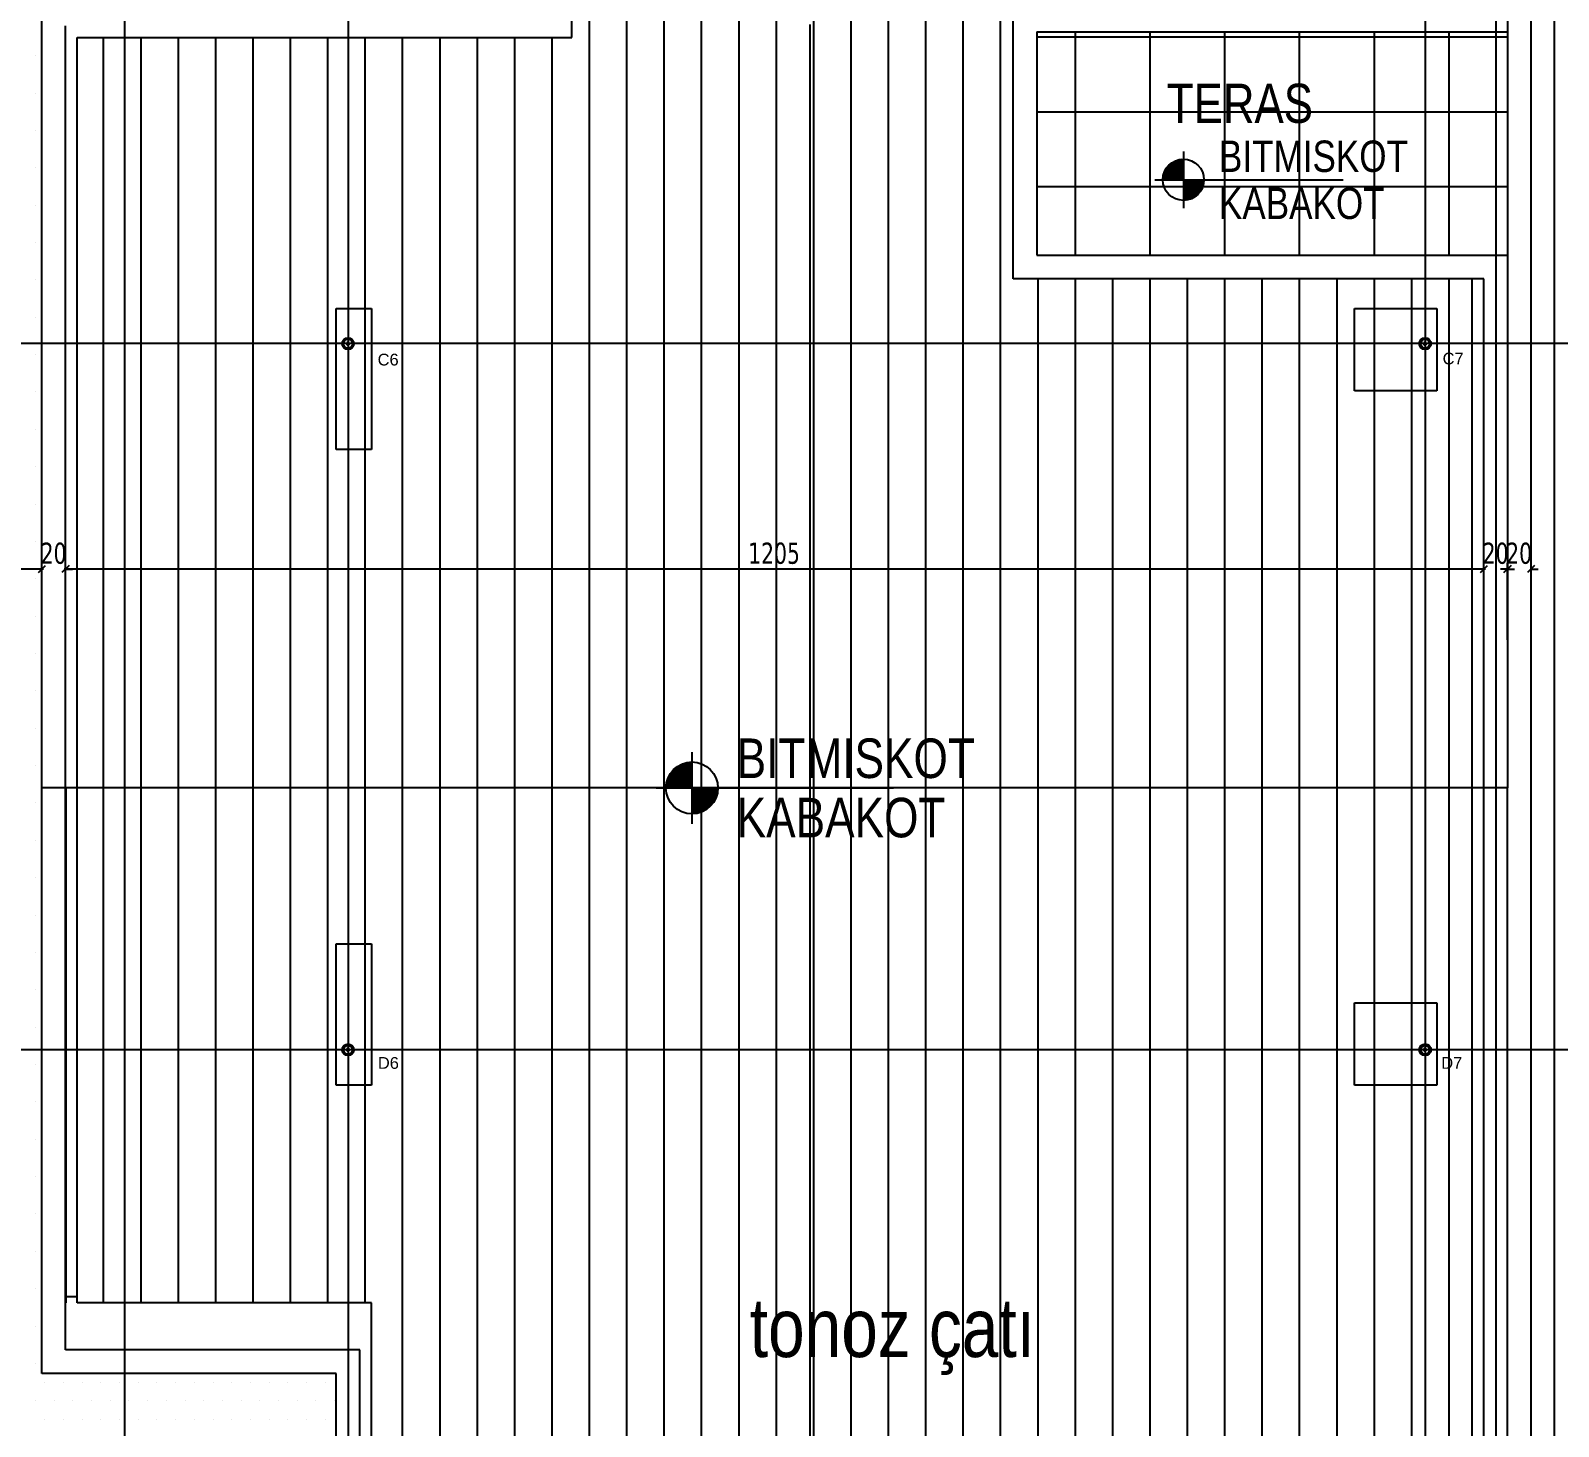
# Model space of a CAD drawing. Header units: millimetres. Extents: x 43168.9 to 43194.6, y -25545.1 to -25543.4.
# Drawn here: x 43180.2089 to 43180.4685, y -25544.2879 to -25544.0507 of the extents above; entities that cross this region are included whole.
import ezdxf

# ---------------------------------------------------------------- set-up
doc = ezdxf.new("R2010")
doc.units = ezdxf.units.MM
doc.header["$LTSCALE"] = 200
doc.linetypes.add('DASHDOT2', pattern=[0.5, 0.25, -0.125, 0, -0.125])
doc.linetypes.add('HIDDEN2', pattern=[0.1875, 0.125, -0.0625])
for name, color, linetype in [('aks_sgh', 5, 'DASHDOT2'), ('gor-1_sgh', 232, 'Continuous'), ('gor-2_sgh', 161, 'Continuous'), ('gor-3_sgh', 191, 'Continuous'), ('gor-4_sgh', 17, 'Continuous'), ('izd-alt_sgh', 8, 'HIDDEN2'), ('olcudis_sgh', 185, 'Continuous'), ('olcuic_sgh', 183, 'Continuous'), ('tarama-zemin_sgh', 197, 'Continuous'), ('yazi-mahal_sgh', 12, 'Continuous')]:
    doc.layers.add(name, color=color, linetype=linetype)
doc.styles.add('1-200', font='arial.ttf', dxfattribs={"height": 60})
doc.styles.add('dim', font='VERDANA.TTF', dxfattribs={"width": 0.7})
doc.styles.add('text2', font='arial.ttf')

msp = doc.modelspace()

# ---------------------------------------------------------------- hatches: boundary and pattern name
h = msp.add_hatch(color=256)
edge = h.paths.add_edge_path()
edge.add_arc((43180.26288, -25544.10392), 0.001, 0, 360)
edge = h.paths.add_edge_path(flags=16)
edge.add_arc((43180.26288, -25544.10392), 0.00075, 0, 360)
h = msp.add_hatch(color=256)
edge = h.paths.add_edge_path()
edge.add_arc((43180.44588, -25544.10392), 0.001, 0, 360)
edge = h.paths.add_edge_path(flags=16)
edge.add_arc((43180.44588, -25544.10392), 0.00075, 0, 360)
h = msp.add_hatch(color=256)
edge = h.paths.add_edge_path()
edge.add_arc((43180.26288, -25544.22392), 0.001, 0, 360)
edge = h.paths.add_edge_path(flags=16)
edge.add_arc((43180.26288, -25544.22392), 0.00075, 0, 360)
h = msp.add_hatch(color=256)
edge = h.paths.add_edge_path()
edge.add_arc((43180.44588, -25544.22392), 0.001, 0, 360)
edge = h.paths.add_edge_path(flags=16)
edge.add_arc((43180.44588, -25544.22392), 0.00075, 0, 360)

# ---------------------------------------------------------------- linework, layer by layer
for p, q in [((43180.40132, -25544.07597), (43180.40472, -25544.07258)), ((43180.40135, -25544.07565), (43180.40439, -25544.0726)), ((43180.40142, -25544.07528), (43180.40404, -25544.07266)), ((43180.40152, -25544.07607), (43180.40481, -25544.07278)), ((43180.40154, -25544.07485), (43180.40361, -25544.07279)), ((43180.40181, -25544.07428), (43180.40302, -25544.07307)), ((43180.40182, -25544.07607), (43180.40481, -25544.07308)), ((43180.40212, -25544.07607), (43180.40481, -25544.07338)), ((43180.4047, -25544.07607), (43180.40228, -25544.07366)), ((43180.40481, -25544.07589), (43180.40244, -25544.07351)), ((43180.40481, -25544.07559), (43180.4026, -25544.07337)), ((43180.40481, -25544.07529), (43180.40277, -25544.07324)), ((43180.40481, -25544.07499), (43180.40295, -25544.07312)), ((43180.40481, -25544.07469), (43180.40313, -25544.07301)), ((43180.40481, -25544.07439), (43180.40333, -25544.07291)), ((43180.40481, -25544.07409), (43180.40354, -25544.07282)), ((43180.40481, -25544.07379), (43180.40376, -25544.07274)), ((43180.40481, -25544.07349), (43180.40399, -25544.07267)), ((43180.40481, -25544.07319), (43180.40425, -25544.07263)), ((43180.40481, -25544.07289), (43180.40451, -25544.07259)), ((43180.40481, -25544.0726), (43180.40479, -25544.07257)), ((43180.40141, -25544.07607), (43180.40132, -25544.07599)), ((43180.40171, -25544.07607), (43180.40134, -25544.07571)), ((43180.402, -25544.07607), (43180.40138, -25544.07544)), ((43180.4023, -25544.07607), (43180.40144, -25544.0752)), ((43180.4026, -25544.07607), (43180.40149, -25544.07496)), ((43180.4029, -25544.07607), (43180.40158, -25544.07475)), ((43180.4032, -25544.07607), (43180.40167, -25544.07454)), ((43180.4035, -25544.07607), (43180.40177, -25544.07435)), ((43180.4038, -25544.07607), (43180.40189, -25544.07416)), ((43180.4041, -25544.07607), (43180.40201, -25544.07398)), ((43180.4044, -25544.07607), (43180.40215, -25544.07382)), ((43180.40242, -25544.07607), (43180.40481, -25544.07368)), ((43180.40272, -25544.07607), (43180.40481, -25544.07398)), ((43180.40302, -25544.07607), (43180.40481, -25544.07428)), ((43180.40332, -25544.07607), (43180.40481, -25544.07458)), ((43180.40362, -25544.07607), (43180.40481, -25544.07487)), ((43180.40392, -25544.07607), (43180.40481, -25544.07517)), ((43180.40422, -25544.07607), (43180.40481, -25544.07547)), ((43180.40451, -25544.07607), (43180.40481, -25544.07577)), ((43180.40481, -25544.07637), (43180.40511, -25544.07607)), ((43180.40481, -25544.07667), (43180.40541, -25544.07607)), ((43180.40481, -25544.07697), (43180.40571, -25544.07607)), ((43180.40481, -25544.07727), (43180.40601, -25544.07607)), ((43180.40481, -25544.07757), (43180.40631, -25544.07607)), ((43180.40481, -25544.07787), (43180.40661, -25544.07607)), ((43180.40481, -25544.07817), (43180.40691, -25544.07607)), ((43180.40481, -25544.07847), (43180.40721, -25544.07607)), ((43180.40481, -25544.07877), (43180.40751, -25544.07607)), ((43180.40481, -25544.07907), (43180.40781, -25544.07607)), ((43180.40481, -25544.07936), (43180.40811, -25544.07607)), ((43180.40723, -25544.0786), (43180.40481, -25544.07619)), ((43180.40491, -25544.07956), (43180.40831, -25544.07617)), ((43180.40737, -25544.07845), (43180.405, -25544.07607)), ((43180.40751, -25544.07829), (43180.4053, -25544.07607)), ((43180.40764, -25544.07812), (43180.4056, -25544.07607)), ((43180.40776, -25544.07794), (43180.4059, -25544.07607)), ((43180.40788, -25544.07776), (43180.4062, -25544.07607)), ((43180.40797, -25544.07755), (43180.40649, -25544.07607)), ((43180.40807, -25544.07735), (43180.40679, -25544.07607)), ((43180.40815, -25544.07712), (43180.40709, -25544.07607)), ((43180.40821, -25544.07689), (43180.40739, -25544.07607)), ((43180.40826, -25544.07664), (43180.40769, -25544.07607)), ((43180.4083, -25544.07638), (43180.40799, -25544.07607)), ((43180.40831, -25544.07609), (43180.40829, -25544.07607)), ((43180.40707, -25544.07874), (43180.40481, -25544.07649)), ((43180.4069, -25544.07887), (43180.40481, -25544.07679)), ((43180.40673, -25544.079), (43180.40481, -25544.07709)), ((43180.40654, -25544.07911), (43180.40481, -25544.07738)), ((43180.40634, -25544.07921), (43180.40481, -25544.07768)), ((43180.40613, -25544.0793), (43180.40481, -25544.07798)), ((43180.40592, -25544.07939), (43180.40481, -25544.07828)), ((43180.40568, -25544.07945), (43180.40481, -25544.07858)), ((43180.40524, -25544.07954), (43180.40828, -25544.07649)), ((43180.40561, -25544.07947), (43180.40823, -25544.07685)), ((43180.40603, -25544.07935), (43180.4081, -25544.07728)), ((43180.4066, -25544.07907), (43180.40781, -25544.07786)), ((43180.40544, -25544.07951), (43180.40481, -25544.07888)), ((43180.40518, -25544.07954), (43180.40481, -25544.07918)), ((43180.4049, -25544.07957), (43180.40481, -25544.07948)), ((43180.31691, -25544.17929), (43180.32119, -25544.17502)), ((43180.31694, -25544.17889), (43180.32078, -25544.17505)), ((43180.31703, -25544.17842), (43180.32033, -25544.17512)), ((43180.31716, -25544.17942), (43180.32131, -25544.17527)), ((43180.31718, -25544.17789), (43180.31979, -25544.17528)), ((43180.31928, -25544.17942), (43180.31735, -25544.17749)), ((43180.31966, -25544.17942), (43180.31748, -25544.17724)), ((43180.31753, -25544.17717), (43180.31905, -25544.17564)), ((43180.31754, -25544.17942), (43180.32131, -25544.17565)), ((43180.32003, -25544.17942), (43180.31762, -25544.17701)), ((43180.32041, -25544.17942), (43180.31778, -25544.17679)), ((43180.31791, -25544.17942), (43180.32131, -25544.17602)), ((43180.32079, -25544.17942), (43180.31795, -25544.17658)), ((43180.32116, -25544.17942), (43180.31812, -25544.17638)), ((43180.31829, -25544.17942), (43180.32131, -25544.1764)), ((43180.32131, -25544.17919), (43180.31832, -25544.17619)), ((43180.32131, -25544.17881), (43180.31852, -25544.17602)), ((43180.31867, -25544.17942), (43180.32131, -25544.17678)), ((43180.32131, -25544.17843), (43180.31873, -25544.17585)), ((43180.32131, -25544.17806), (43180.31896, -25544.1757)), ((43180.31905, -25544.17942), (43180.32131, -25544.17716)), ((43180.32131, -25544.17768), (43180.31919, -25544.17556)), ((43180.32131, -25544.1773), (43180.31945, -25544.17544)), ((43180.32131, -25544.17692), (43180.3197, -25544.17532)), ((43180.32131, -25544.17655), (43180.31998, -25544.17522)), ((43180.32131, -25544.17617), (43180.32027, -25544.17514)), ((43180.32131, -25544.17579), (43180.32059, -25544.17508)), ((43180.32131, -25544.17542), (43180.32092, -25544.17503)), ((43180.32131, -25544.17504), (43180.32128, -25544.17501)), ((43180.31702, -25544.17942), (43180.31691, -25544.17931)), ((43180.31739, -25544.17942), (43180.31693, -25544.17896)), ((43180.31777, -25544.17942), (43180.31698, -25544.17863)), ((43180.31815, -25544.17942), (43180.31705, -25544.17833)), ((43180.31852, -25544.17942), (43180.31713, -25544.17802)), ((43180.3189, -25544.17942), (43180.31724, -25544.17776)), ((43180.31942, -25544.17942), (43180.32131, -25544.17753)), ((43180.3198, -25544.17942), (43180.32131, -25544.17791)), ((43180.32018, -25544.17942), (43180.32131, -25544.17829)), ((43180.32055, -25544.17942), (43180.32131, -25544.17867)), ((43180.32093, -25544.17942), (43180.32131, -25544.17904)), ((43180.32131, -25544.1798), (43180.32169, -25544.17942)), ((43180.32131, -25544.18017), (43180.32206, -25544.17942)), ((43180.32131, -25544.18055), (43180.32244, -25544.17942)), ((43180.32131, -25544.18093), (43180.32282, -25544.17942)), ((43180.32131, -25544.18131), (43180.32319, -25544.17942)), ((43180.32131, -25544.18168), (43180.32357, -25544.17942)), ((43180.32131, -25544.18206), (43180.32395, -25544.17942)), ((43180.32131, -25544.18244), (43180.32433, -25544.17942)), ((43180.32131, -25544.18281), (43180.3247, -25544.17942)), ((43180.32131, -25544.18319), (43180.32508, -25544.17942)), ((43180.32131, -25544.18357), (43180.32546, -25544.17942)), ((43180.32435, -25544.18261), (43180.32131, -25544.17956)), ((43180.32415, -25544.18278), (43180.32131, -25544.17994)), ((43180.32143, -25544.18382), (43180.32571, -25544.17954)), ((43180.32453, -25544.18241), (43180.32154, -25544.17942)), ((43180.32184, -25544.18379), (43180.32568, -25544.17995)), ((43180.32471, -25544.18221), (43180.32192, -25544.17942)), ((43180.32487, -25544.182), (43180.3223, -25544.17942)), ((43180.32502, -25544.18177), (43180.32267, -25544.17942)), ((43180.32517, -25544.18154), (43180.32305, -25544.17942)), ((43180.32529, -25544.18128), (43180.32343, -25544.17942)), ((43180.32541, -25544.18102), (43180.3238, -25544.17942)), ((43180.32551, -25544.18075), (43180.32418, -25544.17942)), ((43180.32559, -25544.18045), (43180.32456, -25544.17942)), ((43180.32565, -25544.18014), (43180.32494, -25544.17942)), ((43180.3257, -25544.17981), (43180.32531, -25544.17942)), ((43180.32572, -25544.17945), (43180.32569, -25544.17942)), ((43180.32394, -25544.18295), (43180.32131, -25544.18032)), ((43180.32372, -25544.1831), (43180.32131, -25544.1807)), ((43180.32348, -25544.18325), (43180.32131, -25544.18107)), ((43180.32323, -25544.18337), (43180.32131, -25544.18145)), ((43180.32297, -25544.18349), (43180.32131, -25544.18183)), ((43180.32271, -25544.1836), (43180.32131, -25544.1822)), ((43180.3224, -25544.18368), (43180.32131, -25544.18258)), ((43180.32231, -25544.1837), (43180.32561, -25544.1804)), ((43180.32284, -25544.18354), (43180.32545, -25544.18094)), ((43180.32356, -25544.1832), (43180.32509, -25544.18167)), ((43180.3221, -25544.18375), (43180.32131, -25544.18296)), ((43180.32177, -25544.18379), (43180.32131, -25544.18334)), ((43180.32142, -25544.18382), (43180.32131, -25544.18371))]:
    msp.add_line(p, q)
at = {"color": 0}
for p, q in [((43180.40481, -25544.07124), (43180.40481, -25544.08091)), ((43180.39998, -25544.07607), (43180.43198, -25544.07607)), ((43180.32131, -25544.17333), (43180.32131, -25544.18551)), ((43180.31522, -25544.17942), (43180.35554, -25544.17942))]:
    msp.add_line(p, q, dxfattribs=at)
at = {"color": 0, "linetype": 'ByBlock', "lineweight": -2}
for p, q in [((43180.26308, -25544.10372), (43180.26268, -25544.10372)), ((43180.26268, -25544.10372), (43180.26268, -25544.10412)), ((43180.26268, -25544.10412), (43180.26308, -25544.10412)), ((43180.26295, -25544.10385), (43180.26281, -25544.10399)), ((43180.26295, -25544.10399), (43180.26281, -25544.10385)), ((43180.26308, -25544.10412), (43180.26308, -25544.10372)), ((43180.44608, -25544.10372), (43180.44568, -25544.10372)), ((43180.44568, -25544.10372), (43180.44568, -25544.10412)), ((43180.44568, -25544.10412), (43180.44608, -25544.10412)), ((43180.44595, -25544.10385), (43180.44581, -25544.10399)), ((43180.44595, -25544.10399), (43180.44581, -25544.10385)), ((43180.44608, -25544.10412), (43180.44608, -25544.10372)), ((43180.21028, -25544.14284), (43180.21148, -25544.14164)), ((43180.21028, -25544.14284), (43180.21148, -25544.14164)), ((43180.21548, -25544.14164), (43180.21428, -25544.14284)), ((43180.21548, -25544.14164), (43180.21428, -25544.14284)), ((43180.45528, -25544.14284), (43180.45648, -25544.14164)), ((43180.45528, -25544.14284), (43180.45648, -25544.14164)), ((43180.45928, -25544.14284), (43180.46048, -25544.14164)), ((43180.46048, -25544.14164), (43180.45928, -25544.14284)), ((43180.46448, -25544.14164), (43180.46328, -25544.14284)), ((43180.26308, -25544.22372), (43180.26268, -25544.22372)), ((43180.26268, -25544.22372), (43180.26268, -25544.22412)), ((43180.26268, -25544.22412), (43180.26308, -25544.22412)), ((43180.26295, -25544.22385), (43180.26281, -25544.22399)), ((43180.26295, -25544.22399), (43180.26281, -25544.22385)), ((43180.26308, -25544.22412), (43180.26308, -25544.22372)), ((43180.44608, -25544.22372), (43180.44568, -25544.22372)), ((43180.44568, -25544.22372), (43180.44568, -25544.22412)), ((43180.44568, -25544.22412), (43180.44608, -25544.22412)), ((43180.44595, -25544.22385), (43180.44581, -25544.22399)), ((43180.44595, -25544.22399), (43180.44581, -25544.22385)), ((43180.44608, -25544.22412), (43180.44608, -25544.22372))]:
    msp.add_line(p, q, dxfattribs=at)
at = {"color": 0}
for centre, radius in [((43180.40481, -25544.07607), 0.0035), ((43180.32131, -25544.17942), 0.00441)]:
    msp.add_circle(centre, radius, dxfattribs=at)
at = {"color": 0, "linetype": 'Continuous', "lineweight": -2}
for centre, radius in [((43180.26288, -25544.10392), 0.001), ((43180.26288, -25544.10392), 0.00075), ((43180.44588, -25544.10392), 0.001), ((43180.44588, -25544.10392), 0.00075), ((43180.26288, -25544.22392), 0.001), ((43180.26288, -25544.22392), 0.00075), ((43180.44588, -25544.22392), 0.001), ((43180.44588, -25544.22392), 0.00075)]:
    msp.add_circle(centre, radius, dxfattribs=at)
at = {"layer": 'aks_sgh'}
for p, q in [((43180.22488, -25543.74092), (43180.22488, -25544.60992)), ((43180.26288, -25543.74092), (43180.26288, -25544.60992)), ((43180.44588, -25543.74092), (43180.44588, -25544.60992)), ((43180.45788, -25543.74092), (43180.45788, -25544.60992)), ((43180.52688, -25544.10392), (43179.72488, -25544.10392)), ((43180.52688, -25544.22392), (43179.72488, -25544.22392))]:
    msp.add_line(p, q, dxfattribs=at)
at = {"layer": 'gor-1_sgh'}
for p, q in [((43180.45988, -25543.86592), (43180.45988, -25544.05091)), ((43180.21088, -25544.27891), (43180.21088, -25544.04591)), ((43180.37588, -25544.09291), (43180.37588, -25544.04691)), ((43180.21488, -25544.27491), (43180.21488, -25544.04991)), ((43180.37988, -25544.05091), (43180.45988, -25544.05091)), ((43180.37988, -25544.05091), (43180.37988, -25544.08891)), ((43180.37988, -25544.08891), (43180.45988, -25544.08891)), ((43180.45988, -25544.08891), (43180.45988, -25544.17942)), ((43180.45588, -25544.09291), (43180.37588, -25544.09291)), ((43180.45588, -25544.17942), (43180.45588, -25544.09291)), ((43180.45988, -25544.17942), (43180.21088, -25544.17942)), ((43180.45588, -25544.55092), (43180.45588, -25544.17942)), ((43180.45988, -25544.55092), (43180.45988, -25544.17942)), ((43180.26488, -25544.27491), (43180.21488, -25544.27491)), ((43180.26488, -25544.46492), (43180.26488, -25544.27491)), ((43180.26088, -25544.27891), (43180.21088, -25544.27891)), ((43180.26088, -25544.46492), (43180.26088, -25544.27891))]:
    msp.add_line(p, q, dxfattribs=at)
at = {"layer": 'gor-2_sgh'}
for p, q in [((43180.30088, -25544.05191), (43180.30088, -25543.81592)), ((43180.46388, -25544.46492), (43180.46388, -25543.86192)), ((43180.21688, -25544.26691), (43180.21688, -25544.05191)), ((43180.21688, -25544.05191), (43180.30088, -25544.05191)), ((43180.45988, -25544.05091), (43180.45988, -25544.08891)), ((43180.45388, -25544.17942), (43180.45388, -25544.09291)), ((43180.45388, -25544.53492), (43180.45388, -25544.17942)), ((43180.21688, -25544.26591), (43180.21488, -25544.26591)), ((43180.26688, -25544.26691), (43180.21688, -25544.26691)), ((43180.26688, -25544.46292), (43180.26688, -25544.26691))]:
    msp.add_line(p, q, dxfattribs=at)
at = {"layer": 'gor-3_sgh'}
msp.add_line((43180.46788, -25544.46892), (43180.46788, -25543.85792), dxfattribs=at)
at = {"layer": 'gor-4_sgh'}
for p, q in [((43180.30391, -25544.17942), (43180.30391, -25543.81592)), ((43180.31026, -25544.17942), (43180.31026, -25543.81592)), ((43180.31661, -25544.17942), (43180.31661, -25543.81592)), ((43180.32296, -25544.17942), (43180.32296, -25543.81592)), ((43180.32931, -25544.17942), (43180.32931, -25543.81592)), ((43180.33566, -25544.17942), (43180.33566, -25543.81592)), ((43180.34201, -25544.17942), (43180.34201, -25543.81592)), ((43180.34836, -25544.17942), (43180.34836, -25543.81592)), ((43180.35471, -25544.17942), (43180.35471, -25543.81592)), ((43180.36106, -25544.17942), (43180.36106, -25543.81592)), ((43180.36741, -25544.17942), (43180.36741, -25543.81592)), ((43180.37376, -25544.17942), (43180.37376, -25543.81592)), ((43180.22136, -25544.17942), (43180.22136, -25544.05191)), ((43180.22771, -25544.17942), (43180.22771, -25544.05191)), ((43180.23406, -25544.17942), (43180.23406, -25544.05191)), ((43180.24041, -25544.17942), (43180.24041, -25544.05191)), ((43180.24676, -25544.17942), (43180.24676, -25544.05191)), ((43180.25311, -25544.17942), (43180.25311, -25544.05191)), ((43180.25946, -25544.17942), (43180.25946, -25544.05191)), ((43180.26581, -25544.17942), (43180.26581, -25544.05191)), ((43180.27216, -25544.17942), (43180.27216, -25544.05191)), ((43180.27851, -25544.17942), (43180.27851, -25544.05191)), ((43180.28486, -25544.17942), (43180.28486, -25544.05191)), ((43180.29121, -25544.17942), (43180.29121, -25544.05191)), ((43180.29756, -25544.17942), (43180.29756, -25544.05191)), ((43180.38011, -25544.17942), (43180.38011, -25544.09291)), ((43180.38646, -25544.17942), (43180.38646, -25544.09291)), ((43180.39281, -25544.17942), (43180.39281, -25544.09291)), ((43180.39916, -25544.17942), (43180.39916, -25544.09291)), ((43180.40551, -25544.17942), (43180.40551, -25544.09291)), ((43180.41186, -25544.17942), (43180.41186, -25544.09291)), ((43180.41821, -25544.17942), (43180.41821, -25544.09291)), ((43180.42456, -25544.17942), (43180.42456, -25544.09291)), ((43180.43091, -25544.17942), (43180.43091, -25544.09291)), ((43180.43726, -25544.17942), (43180.43726, -25544.09291)), ((43180.44361, -25544.17942), (43180.44361, -25544.09291)), ((43180.44996, -25544.17942), (43180.44996, -25544.09291)), ((43180.21501, -25544.26691), (43180.21501, -25544.17942)), ((43180.22136, -25544.26691), (43180.22136, -25544.17942)), ((43180.22771, -25544.26691), (43180.22771, -25544.17942)), ((43180.23406, -25544.26691), (43180.23406, -25544.17942)), ((43180.24041, -25544.26691), (43180.24041, -25544.17942)), ((43180.24676, -25544.26691), (43180.24676, -25544.17942)), ((43180.25311, -25544.26691), (43180.25311, -25544.17942)), ((43180.25946, -25544.26691), (43180.25946, -25544.17942)), ((43180.26581, -25544.26691), (43180.26581, -25544.17942)), ((43180.27216, -25544.46292), (43180.27216, -25544.17942)), ((43180.27851, -25544.53492), (43180.27851, -25544.17942)), ((43180.28486, -25544.53492), (43180.28486, -25544.17942)), ((43180.29121, -25544.53492), (43180.29121, -25544.17942)), ((43180.29756, -25544.53492), (43180.29756, -25544.17942)), ((43180.30391, -25544.53492), (43180.30391, -25544.17942)), ((43180.31026, -25544.53492), (43180.31026, -25544.17942)), ((43180.31661, -25544.53492), (43180.31661, -25544.17942)), ((43180.32296, -25544.53492), (43180.32296, -25544.17942)), ((43180.32931, -25544.53492), (43180.32931, -25544.17942)), ((43180.33566, -25544.53492), (43180.33566, -25544.17942)), ((43180.34201, -25544.53492), (43180.34201, -25544.17942)), ((43180.34836, -25544.53492), (43180.34836, -25544.17942)), ((43180.35471, -25544.53492), (43180.35471, -25544.17942)), ((43180.36106, -25544.53492), (43180.36106, -25544.17942)), ((43180.36741, -25544.53492), (43180.36741, -25544.17942)), ((43180.37376, -25544.53492), (43180.37376, -25544.17942)), ((43180.38011, -25544.53492), (43180.38011, -25544.17942)), ((43180.38646, -25544.53492), (43180.38646, -25544.17942)), ((43180.39281, -25544.53492), (43180.39281, -25544.17942)), ((43180.39916, -25544.53492), (43180.39916, -25544.17942)), ((43180.40551, -25544.53492), (43180.40551, -25544.17942)), ((43180.41186, -25544.53492), (43180.41186, -25544.17942)), ((43180.41821, -25544.53492), (43180.41821, -25544.17942)), ((43180.42456, -25544.53492), (43180.42456, -25544.17942)), ((43180.43091, -25544.53492), (43180.43091, -25544.17942)), ((43180.43726, -25544.53492), (43180.43726, -25544.17942)), ((43180.44361, -25544.53492), (43180.44361, -25544.17942)), ((43180.44996, -25544.53492), (43180.44996, -25544.17942))]:
    msp.add_line(p, q, dxfattribs=at)
at = {"layer": 'izd-alt_sgh'}
for p, q in [((43180.26088, -25544.09792), (43180.26688, -25544.09792)), ((43180.26088, -25544.12192), (43180.26088, -25544.09792)), ((43180.26688, -25544.09792), (43180.26688, -25544.12192)), ((43180.43388, -25544.09792), (43180.44788, -25544.09792)), ((43180.43388, -25544.11192), (43180.43388, -25544.09792)), ((43180.44788, -25544.09792), (43180.44788, -25544.11192)), ((43180.44788, -25544.11192), (43180.43388, -25544.11192)), ((43180.26688, -25544.12192), (43180.26088, -25544.12192)), ((43180.26088, -25544.20592), (43180.26688, -25544.20592)), ((43180.26088, -25544.22992), (43180.26088, -25544.20592)), ((43180.26688, -25544.20592), (43180.26688, -25544.22992)), ((43180.43388, -25544.21592), (43180.44788, -25544.21592)), ((43180.43388, -25544.22992), (43180.43388, -25544.21592)), ((43180.44788, -25544.21592), (43180.44788, -25544.22992)), ((43180.26688, -25544.22992), (43180.26088, -25544.22992)), ((43180.44788, -25544.22992), (43180.43388, -25544.22992))]:
    msp.add_line(p, q, dxfattribs=at)
at = {"layer": 'olcudis_sgh'}
for p, q in [((43180.21113, -25544.14224), (43180.04063, -25544.14224)), ((43180.21088, -25544.14224), (43180.20968, -25544.14224)), ((43180.21088, -25544.14224), (43180.21088, -25544.14124)), ((43180.21088, -25544.14224), (43180.21088, -25544.14124)), ((43180.45613, -25544.14224), (43180.21463, -25544.14224)), ((43180.21488, -25544.14224), (43180.21488, -25544.14124)), ((43180.21488, -25544.14224), (43180.21488, -25544.14124)), ((43180.21488, -25544.14224), (43180.21608, -25544.14224)), ((43180.45588, -25544.14224), (43180.45468, -25544.14224)), ((43180.45588, -25544.14224), (43180.45588, -25544.14124)), ((43180.45588, -25544.14224), (43180.45588, -25544.14124)), ((43180.45988, -25544.14224), (43180.45868, -25544.14224)), ((43180.45988, -25544.15424), (43180.45988, -25544.14124)), ((43180.45988, -25544.15424), (43180.45988, -25544.14124)), ((43180.45988, -25544.14224), (43180.46108, -25544.14224)), ((43180.46388, -25544.15424), (43180.46388, -25544.14124)), ((43180.46388, -25544.14224), (43180.46508, -25544.14224))]:
    msp.add_line(p, q, dxfattribs=at)
at = {"layer": 'olcuic_sgh'}
msp.add_line((43180.34138, -25544.54717), (43180.34138, -25544.04966), dxfattribs=at)
at = {"layer": 'tarama-zemin_sgh'}
for p, q in [((43180.37988, -25544.0518), (43180.45988, -25544.0518)), ((43180.38646, -25544.08891), (43180.38646, -25544.05091)), ((43180.39916, -25544.08891), (43180.39916, -25544.05091)), ((43180.41186, -25544.08891), (43180.41186, -25544.05091)), ((43180.42456, -25544.08891), (43180.42456, -25544.05091)), ((43180.43726, -25544.08891), (43180.43726, -25544.05091)), ((43180.44996, -25544.08891), (43180.44996, -25544.05091)), ((43180.20979, -25544.05498), (43180.20979, -25544.05498)), ((43180.20979, -25544.06133), (43180.20979, -25544.06133)), ((43180.37988, -25544.0645), (43180.45988, -25544.0645)), ((43180.20979, -25544.06768), (43180.20979, -25544.06768)), ((43180.20979, -25544.07403), (43180.20979, -25544.07403)), ((43180.37988, -25544.0772), (43180.45988, -25544.0772)), ((43180.20979, -25544.08038), (43180.20979, -25544.08038)), ((43180.20979, -25544.08673), (43180.20979, -25544.08673)), ((43180.20979, -25544.09308), (43180.20979, -25544.09308)), ((43180.20979, -25544.09943), (43180.20979, -25544.09943)), ((43180.20979, -25544.10578), (43180.20979, -25544.10578)), ((43180.20979, -25544.11213), (43180.20979, -25544.11213)), ((43180.20979, -25544.11848), (43180.20979, -25544.11848)), ((43180.20979, -25544.12483), (43180.20979, -25544.12483)), ((43180.20979, -25544.13118), (43180.20979, -25544.13118)), ((43180.20979, -25544.13753), (43180.20979, -25544.13753)), ((43180.20979, -25544.14388), (43180.20979, -25544.14388)), ((43180.20979, -25544.15023), (43180.20979, -25544.15023)), ((43180.20979, -25544.15658), (43180.20979, -25544.15658)), ((43180.20979, -25544.16293), (43180.20979, -25544.16293)), ((43180.20979, -25544.16928), (43180.20979, -25544.16928)), ((43180.20979, -25544.17563), (43180.20979, -25544.17563)), ((43180.20979, -25544.18198), (43180.20979, -25544.18198)), ((43180.20979, -25544.18833), (43180.20979, -25544.18833)), ((43180.20979, -25544.19468), (43180.20979, -25544.19468)), ((43180.20979, -25544.20103), (43180.20979, -25544.20103)), ((43180.20979, -25544.20738), (43180.20979, -25544.20738)), ((43180.20979, -25544.21373), (43180.20979, -25544.21373)), ((43180.20979, -25544.22008), (43180.20979, -25544.22008)), ((43180.20979, -25544.22643), (43180.20979, -25544.22643)), ((43180.20979, -25544.23278), (43180.20979, -25544.23278)), ((43180.20979, -25544.23913), (43180.20979, -25544.23913)), ((43180.20979, -25544.24548), (43180.20979, -25544.24548)), ((43180.20979, -25544.25183), (43180.20979, -25544.25183)), ((43180.20979, -25544.25818), (43180.20979, -25544.25818)), ((43180.20979, -25544.26453), (43180.20979, -25544.26453)), ((43180.20979, -25544.27088), (43180.20979, -25544.27088)), ((43180.20979, -25544.27723), (43180.20979, -25544.27723)), ((43180.21137, -25544.2804), (43180.21137, -25544.2804)), ((43180.21455, -25544.2804), (43180.21455, -25544.2804)), ((43180.21772, -25544.2804), (43180.21772, -25544.2804)), ((43180.2209, -25544.2804), (43180.2209, -25544.2804)), ((43180.22407, -25544.2804), (43180.22407, -25544.2804)), ((43180.22725, -25544.2804), (43180.22725, -25544.2804)), ((43180.23042, -25544.2804), (43180.23042, -25544.2804)), ((43180.2336, -25544.2804), (43180.2336, -25544.2804)), ((43180.23677, -25544.2804), (43180.23677, -25544.2804)), ((43180.23995, -25544.2804), (43180.23995, -25544.2804)), ((43180.24312, -25544.2804), (43180.24312, -25544.2804)), ((43180.2463, -25544.2804), (43180.2463, -25544.2804)), ((43180.24947, -25544.2804), (43180.24947, -25544.2804)), ((43180.25265, -25544.2804), (43180.25265, -25544.2804)), ((43180.25582, -25544.2804), (43180.25582, -25544.2804)), ((43180.259, -25544.2804), (43180.259, -25544.2804)), ((43180.20979, -25544.28358), (43180.20979, -25544.28358)), ((43180.21296, -25544.28358), (43180.21296, -25544.28358)), ((43180.21614, -25544.28358), (43180.21614, -25544.28358)), ((43180.21931, -25544.28358), (43180.21931, -25544.28358)), ((43180.22249, -25544.28358), (43180.22249, -25544.28358)), ((43180.22566, -25544.28358), (43180.22566, -25544.28358)), ((43180.22884, -25544.28358), (43180.22884, -25544.28358)), ((43180.23201, -25544.28358), (43180.23201, -25544.28358)), ((43180.23519, -25544.28358), (43180.23519, -25544.28358)), ((43180.23836, -25544.28358), (43180.23836, -25544.28358)), ((43180.24154, -25544.28358), (43180.24154, -25544.28358)), ((43180.24471, -25544.28358), (43180.24471, -25544.28358)), ((43180.24789, -25544.28358), (43180.24789, -25544.28358)), ((43180.25106, -25544.28358), (43180.25106, -25544.28358)), ((43180.25424, -25544.28358), (43180.25424, -25544.28358)), ((43180.25741, -25544.28358), (43180.25741, -25544.28358)), ((43180.26059, -25544.28358), (43180.26059, -25544.28358)), ((43180.21137, -25544.28675), (43180.21137, -25544.28675)), ((43180.21455, -25544.28675), (43180.21455, -25544.28675)), ((43180.21772, -25544.28675), (43180.21772, -25544.28675)), ((43180.2209, -25544.28675), (43180.2209, -25544.28675)), ((43180.22407, -25544.28675), (43180.22407, -25544.28675)), ((43180.22725, -25544.28675), (43180.22725, -25544.28675)), ((43180.23042, -25544.28675), (43180.23042, -25544.28675)), ((43180.2336, -25544.28675), (43180.2336, -25544.28675)), ((43180.23677, -25544.28675), (43180.23677, -25544.28675)), ((43180.23995, -25544.28675), (43180.23995, -25544.28675)), ((43180.24312, -25544.28675), (43180.24312, -25544.28675)), ((43180.2463, -25544.28675), (43180.2463, -25544.28675)), ((43180.24947, -25544.28675), (43180.24947, -25544.28675)), ((43180.25265, -25544.28675), (43180.25265, -25544.28675)), ((43180.25582, -25544.28675), (43180.25582, -25544.28675)), ((43180.259, -25544.28675), (43180.259, -25544.28675))]:
    msp.add_line(p, q, dxfattribs=at)

# ---------------------------------------------------------------- texts
at = {"color": 0, "style": 'text2', "width": 0.8}
for tag, p, s, height in [('BITMISKOT', (43180.41085, -25544.07474), '+0,10', 0.005333), ('KABAKOT', (43180.41085, -25544.08274), '±0,00', 0.005333), ('BITMISKOT', (43180.32891, -25544.17774), '+0,10', 0.00672), ('KABAKOT', (43180.32891, -25544.18782), '±0,00', 0.00672)]:
    msp.add_attdef(tag, p, s, height=height, dxfattribs=at)
at = {"layer": 'aks_sgh', "style": '1-200'}
for s, p in [('C6', (43180.26791, -25544.10763)), ('C7', (43180.44885, -25544.10745)), ('D6', (43180.26795, -25544.22716)), ('D7', (43180.44862, -25544.22716))]:
    msp.add_text(s, height=0.002, rotation=0, dxfattribs=at).set_placement(p)
at = {"layer": 'olcudis_sgh', "color": 2, "style": 'dim', "width": 0.7}
for s, p in [('20', (43180.21065, -25544.14133)), ('1205', (43180.33086, -25544.14133)), ('20', (43180.45565, -25544.14133)), ('20', (43180.45965, -25544.14133))]:
    msp.add_text(s, height=0.0036, dxfattribs=at).set_placement(p)
at = {"layer": 'yazi-mahal_sgh', "color": 252, "style": 'text2', "width": 0.8}
for s, height, p in [('TERAS', 0.006667, (43180.40199, -25544.06641)), ('tonoz çatı', 0.01, (43180.33114, -25544.27614))]:
    msp.add_text(s, height=height, dxfattribs=at).set_placement(p)

doc.saveas('drawing.dxf')
